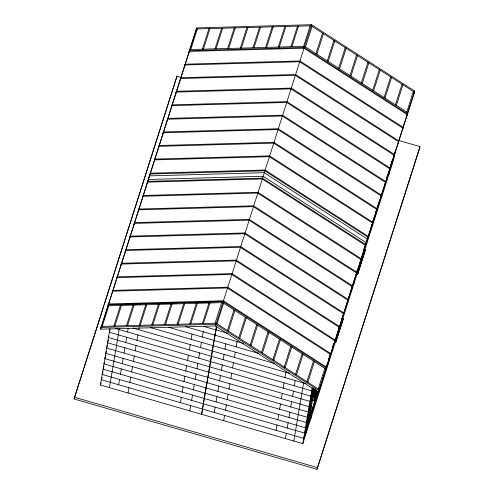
<?xml version="1.0" encoding="UTF-8"?>
<svg xmlns="http://www.w3.org/2000/svg" width="494" height="494" viewBox="0 0 494 494"><rect width="100%" height="100%" fill="white"/><g stroke="black" fill="none" stroke-linecap="round" stroke-linejoin="round"><path stroke-width="0.74" d="M399.201 140.586L419.937 146.588L419.647 148.323L317.012 469.3L74.063 398.942L176.988 76.23L180.693 77.305M414.336 92.736L318.55 392.304L215.44 325.966L100.572 329.177L196.649 27.899L311.516 24.7L414.627 91.026L414.336 92.749M100.912 328.115L101.202 326.398L216.076 323.181L319.18 389.519L318.889 391.242M107.593 306.959L107.785 305.817L222.652 302.612L325.756 368.956L325.466 370.661M107.834 306.471L108.124 304.755L222.992 301.544L326.096 367.882L325.805 369.598M108.149 305.317L108.377 303.952L223.245 300.753L326.355 367.079M112.231 292.547L112.465 291.182L227.333 287.983L330.437 354.309L330.208 355.674M112.484 291.756L112.718 290.392L227.58 287.193L330.69 353.519L330.461 354.883M116.565 278.993L116.8 277.622L231.667 274.423L334.771 340.749L334.543 342.12M116.819 278.202L117.053 276.831L231.921 273.633L335.025 339.958L334.796 341.329M335.346 341.904L302.822 443.624L100.399 384.999L109.958 328.479M120.9 265.432L121.135 264.068L236.002 260.863L339.106 327.195L338.878 328.559M121.154 264.642L121.388 263.277L236.256 260.072L339.359 326.404L339.131 327.769M125.235 251.872L125.47 250.507L240.337 247.309L343.441 313.634L343.213 314.999M125.488 251.082L125.723 249.717L240.59 246.518L343.694 312.844L343.466 314.209M129.576 238.318L129.805 236.947L244.672 233.748L347.782 300.074L347.548 301.439M129.829 237.521L130.058 236.157L244.925 232.958L348.029 299.284L347.801 300.648M133.911 224.758L134.14 223.393L249.007 220.188L352.117 286.514L351.882 287.885M138.246 211.197L138.474 209.833L253.342 206.628L356.452 272.96L356.217 274.324M138.499 210.407L138.728 209.042L253.595 205.837L356.705 272.169M109.409 387.611L119.394 328.603M142.581 197.637L142.809 196.272L257.677 193.074L360.787 259.399L360.552 260.764M142.834 196.847L143.062 195.482L257.93 192.283L361.04 258.609L360.805 259.974M147.095 183.509L147.329 182.144L262.197 178.945L365.301 245.271L365.072 246.636M147.348 182.718L147.583 181.354L262.45 178.155L365.554 244.481L365.325 245.845M147.897 181.181L148.181 179.47L263.049 176.272L366.159 242.597L365.869 244.308M149.04 177.593L149.33 175.883L264.197 172.684L367.308 239.01L367.017 240.72M149.701 175.37L149.929 174.005L264.796 170.801L367.906 237.132L367.678 238.497M154.221 161.242L154.449 159.877L269.316 156.678L372.427 223.004L371.321 229.401M154.474 160.451L154.702 159.087L269.57 155.888L372.68 222.214L372.445 223.578M158.555 147.681L158.784 146.317L273.651 143.118L376.761 209.444L376.527 210.808M118.659 384.758L119.554 379.478M120.443 374.205L121.339 368.932M122.228 363.652L123.123 358.378M124.013 353.105L124.908 347.825M125.797 342.552L126.692 337.279M127.582 331.999L128.224 328.232M162.89 134.127L163.119 132.756L277.986 129.558L381.096 195.883L380.862 197.254M163.144 133.337L163.372 131.966L278.239 128.767L381.349 195.093L381.115 196.464M167.225 120.567L167.454 119.202L282.321 115.997L385.431 182.329L385.197 183.694M167.478 119.776L167.707 118.412L282.574 115.207L385.684 181.539L385.45 182.904M171.56 107.007L171.788 105.642L286.656 102.443L389.766 168.769L389.538 170.134M171.813 106.216L172.042 104.852L286.909 101.653L390.019 167.979L388.939 174.296M176.988 76.23L104.358 304.187M175.895 93.452L176.13 92.082L290.997 88.883L394.101 155.209L393.872 156.573M176.148 92.656L176.383 91.291L291.25 88.093L394.354 154.418L394.126 155.783M180.23 79.892L180.464 78.521L295.332 75.323L398.436 141.648L398.207 143.019M180.483 79.102L180.718 77.731L295.585 74.532L398.689 140.858L398.46 142.229M128.063 393.014L128.953 387.734M129.848 382.461L130.737 377.188M131.632 371.908L132.522 366.634M133.417 361.361L134.306 356.081M135.202 350.808L136.091 345.534M136.986 340.255L137.875 334.981M138.771 329.708L139.154 327.448M184.818 65.541L185.052 64.177L299.92 60.972L403.024 127.304L402.795 128.668M189.097 52.321L189.387 50.604L304.255 47.405L407.359 113.743M189.535 50.691L189.727 49.542L304.6 46.331L407.704 112.669L407.414 114.386M196.118 30.109L196.309 28.961L311.177 25.762L414.281 92.1L413.997 93.811M196.458 29.047L196.649 27.899M180.427 402.641L181.317 397.367M182.212 392.094L183.101 386.814M183.996 381.541L184.886 376.267M185.781 370.988L186.67 365.714M187.566 360.441L188.455 355.161M189.35 349.888L190.239 344.614M191.135 339.335L192.024 334.061M189.826 410.897L190.721 405.623M191.61 400.35L192.506 395.07M193.395 389.797L194.29 384.523M195.179 379.244L196.075 373.97M196.964 368.697L197.859 363.417M198.749 358.144L199.644 352.87M200.533 347.591L201.429 342.317M202.318 337.044L203.213 331.764M215.44 325.978L311.516 24.7M201.49 414.275L216.403 326.102M201.731 414.349L216.644 326.17M214.285 412.447L215.174 407.173M216.069 401.9L216.959 396.62M217.854 391.347L218.743 386.073M219.639 380.794L220.528 375.52M221.423 370.247L222.312 364.967M223.208 359.694L224.097 354.42M224.992 349.141L225.882 343.867M223.683 420.703L224.579 415.429M225.468 410.156L226.363 404.876M227.252 399.603L228.148 394.329M229.037 389.05L229.932 383.776M230.822 378.503L231.717 373.223M232.606 367.95L233.501 362.676M234.391 357.397L235.286 352.123M236.175 346.85L237.071 341.57M276.047 430.336L276.936 425.062M277.832 419.783L278.721 414.509M279.616 409.236L280.506 403.956M281.401 398.683L282.29 393.409M283.186 388.13L284.075 382.856M284.97 377.583L285.859 372.303M285.452 438.592L286.341 433.318M287.236 428.039L288.126 422.765M289.021 417.492L289.91 412.212M290.805 406.939L291.695 401.665M292.59 396.386L293.479 391.112M294.375 385.839L295.264 380.559M293.807 441.012L303.662 382.733M302.822 443.624L312.251 387.852M305.391 435.578L313.387 388.321M310.294 412.107L312.375 399.794M308.67 422.852L309.559 417.572M312.782 398.516L313.128 396.472M314.023 391.199L314.406 388.939M313.956 400.511L314.135 399.85L315.475 400.307L311.523 412.799L310.195 412.274L310.374 411.613M311.523 412.799L310.232 412.064M310.714 418.943L311.603 413.663M313.906 400.795L315.771 389.778M314.091 400.233L315.722 390.593M315.048 400.825L315.283 401.035L312.06 399.634M314.104 400.06L315.475 400.307M318.55 392.304L414.627 91.026M326.126 368.444L326.54 366.239M328.331 363.837L329.226 358.564M334.413 342.342L334.79 340.1M356.569 272.941L342.163 318.093L343.484 318.513L335.519 342.682L342.83 319.754M335.685 342.095L335.914 342.305L334.568 341.552M335.772 342.756L334.481 342.021M342.398 316.654L342.114 318.26L343.484 318.513M317.012 469.3L419.937 146.588M352.136 287.094L352.37 285.723L249.26 219.398L134.393 222.596M353.698 284.501L354.593 279.227M356.47 273.534L357.051 270.101M364.09 249.427L365.424 249.884L357.718 274.127L365.152 249.952L364.053 249.631L364.473 247.278M357.631 273.46L357.86 273.676L356.507 272.923M357.718 274.127L356.427 273.392M363.911 250.088L364.424 247.043M365.004 250.402L365.233 250.612L363.887 249.859M367.931 237.707L368.16 236.342L265.05 170.01L150.182 173.215M369.277 233.31L369.531 231.803M376.78 210.018L377.015 208.653L273.904 142.328L159.037 145.526M379.25 200.99L379.102 201.441M386.895 178.204L387.277 175.944M391.322 166.842L392.6 159.303M395.169 151.263L393.897 158.802L364.745 249.97M402.542 129.459L402.771 128.094L299.667 61.762L184.799 64.967M406.877 115.899L407.105 114.534L304.001 48.208L189.134 51.407M407.075 115.448L407.365 113.731M74.063 398.942L103.888 305.656M100.572 329.177L125.63 250.816M126.094 249.353L196.359 29.609M102.233 326.355L108.81 305.798M190.758 49.505L197.334 28.948M109.545 331.542L110.02 330.066M108.89 336.068L108.427 337.519L209.518 366.795M108.464 339.891L107.538 342.799L208.629 372.075M107.544 345.257L106.642 348.072L309.065 406.692L314.635 389.272M113.855 326.034L120.431 305.477M202.379 49.178L208.956 28.621M106.451 351.172L105.753 353.346L206.844 382.622M114.886 326.003L121.456 305.446M203.411 49.153L209.981 28.59M105.994 355.075L104.858 358.625L205.949 387.901M104.419 362.479L103.968 363.899L205.059 393.175M103.981 366.332L103.073 369.172L204.164 398.448M103.092 371.611L102.184 374.452L203.275 403.728M101.992 377.533L101.289 379.725L303.711 438.345L334.629 341.57M100.399 384.999L101.097 382.807M126.507 325.682L133.077 305.119M215.032 48.826L221.602 28.269M127.532 325.651L134.109 305.094M216.057 48.795L222.633 28.238M139.154 325.324L145.724 304.767M227.678 48.474L234.255 27.917M140.179 325.299L146.755 304.742M228.71 48.443L235.28 27.886M151.8 324.972L158.376 304.415M240.331 48.122L246.901 27.565M152.831 324.947L159.401 304.39M241.356 48.091L247.932 27.534M164.453 324.62L171.023 304.063M252.977 47.77L259.554 27.213M165.478 324.595L172.054 304.038M254.002 47.739L260.579 27.182M177.099 324.268L183.675 303.711M265.624 47.418L272.2 26.861M178.13 324.243L184.7 303.687M266.655 47.387L273.225 26.83M189.752 323.916L196.322 303.359M278.276 47.066L284.847 26.509M190.777 323.891L197.347 303.328M279.301 47.035L285.878 26.478M202.398 323.564L208.968 303.007M290.923 46.714L297.499 26.157M203.423 323.533L209.999 302.976M291.954 46.683L298.524 26.126M215.044 323.212L221.621 302.655M303.575 46.362L310.146 25.799M216.996 323.78L223.572 303.217M305.52 46.924L312.097 26.367M227.425 330.486L234.002 309.929M315.956 53.636L322.526 33.079M228.352 331.079L234.922 310.522M316.876 54.229L323.453 33.672M238.781 337.791L245.357 317.234M327.306 60.941L333.882 40.378M239.707 338.384L246.278 317.827M328.232 61.534L334.802 40.977M250.137 345.096L256.707 324.539M338.662 68.24L345.238 47.683M251.057 345.689L257.633 325.132M339.582 68.833L346.158 48.276M261.487 352.401L268.063 331.838M350.018 75.545L356.588 54.988M262.413 352.994L268.983 332.437M350.938 76.138L357.514 55.581M272.842 359.7L279.419 339.143M361.367 82.85L367.944 62.293M273.769 360.293L280.339 339.736M362.293 83.443L368.864 62.886M284.198 367.005L290.768 346.448M372.723 90.155L379.299 69.598M285.118 367.598L291.695 347.041M373.649 90.748L380.219 70.191M295.554 374.31L302.124 353.753M384.079 97.454L390.649 76.897M296.474 374.903L303.044 354.346M384.999 98.053L391.575 77.49M306.904 381.615L313.48 361.058M395.428 104.759L402.005 84.202M307.83 382.208L314.4 361.651M396.355 105.352L402.925 84.795M312.671 387.963L311.745 390.865L210.654 361.589M313.326 388.395L310.85 396.145L209.759 366.869M314.011 388.741L309.96 401.418L208.869 372.143M315.37 389.463L308.176 411.971L207.085 382.696M315.518 389.822L312.245 400.066L310.108 412.675L311.047 409.748M311.825 403.024L307.28 417.245L206.189 387.969M315.444 391.717L315.907 390.26M310.936 408.303L306.391 422.518L205.3 393.243M316.648 390.445L314.555 396.991L312.64 396.441M310.454 412.299L305.496 427.798L204.405 398.522M314.209 400.541L317.265 390.995M318.26 388.92L324.83 368.357M406.784 112.064L413.361 91.507M317.901 391.495L304.607 433.071L203.516 403.796M311.269 412.725L315.197 400.375M311.418 412.478L315.32 400.264M326.213 366.857L326.898 364.708M328.269 360.422L330.375 353.71M332.153 348.27L333.345 344.417M372.704 221.454L373.847 217.879M375.218 213.593L376.817 208.592M377.095 207.597L377.78 205.455M390.488 165.848L392.113 160.624M363.948 249.878L394.786 153.523M342.682 318.963L357.279 273.312M343.058 319.031L343.207 318.581M335.519 342.682L343.33 318.469M357.465 274.053L365.276 249.841M108.124 304.755L222.992 301.55M100.862 327.46L215.73 324.255L318.84 390.581M356.39 273.596L357.489 273.917M343.04 319.167L343.336 318.963L341.941 318.488M334.45 342.225L335.543 342.546M203.269 326.25L215.767 329.869M216.008 329.936L227.771 333.345M185.682 326.688L214.871 335.142M215.112 335.216L243.628 343.472M168.442 327.232L213.982 340.422M214.223 340.49L258.288 353.253M150.695 327.627L213.087 345.695M213.328 345.763L274.256 363.411M132.886 328.004L289.54 373.371M115.281 328.436L211.302 356.248M211.543 356.316L306.119 383.708M109.322 332.246L210.413 361.522M312.332 400.035L313.69 400.43M311.411 412.274L311.714 412.07L309.689 411.379M74.353 397.207L317.302 467.571"/></g></svg>
